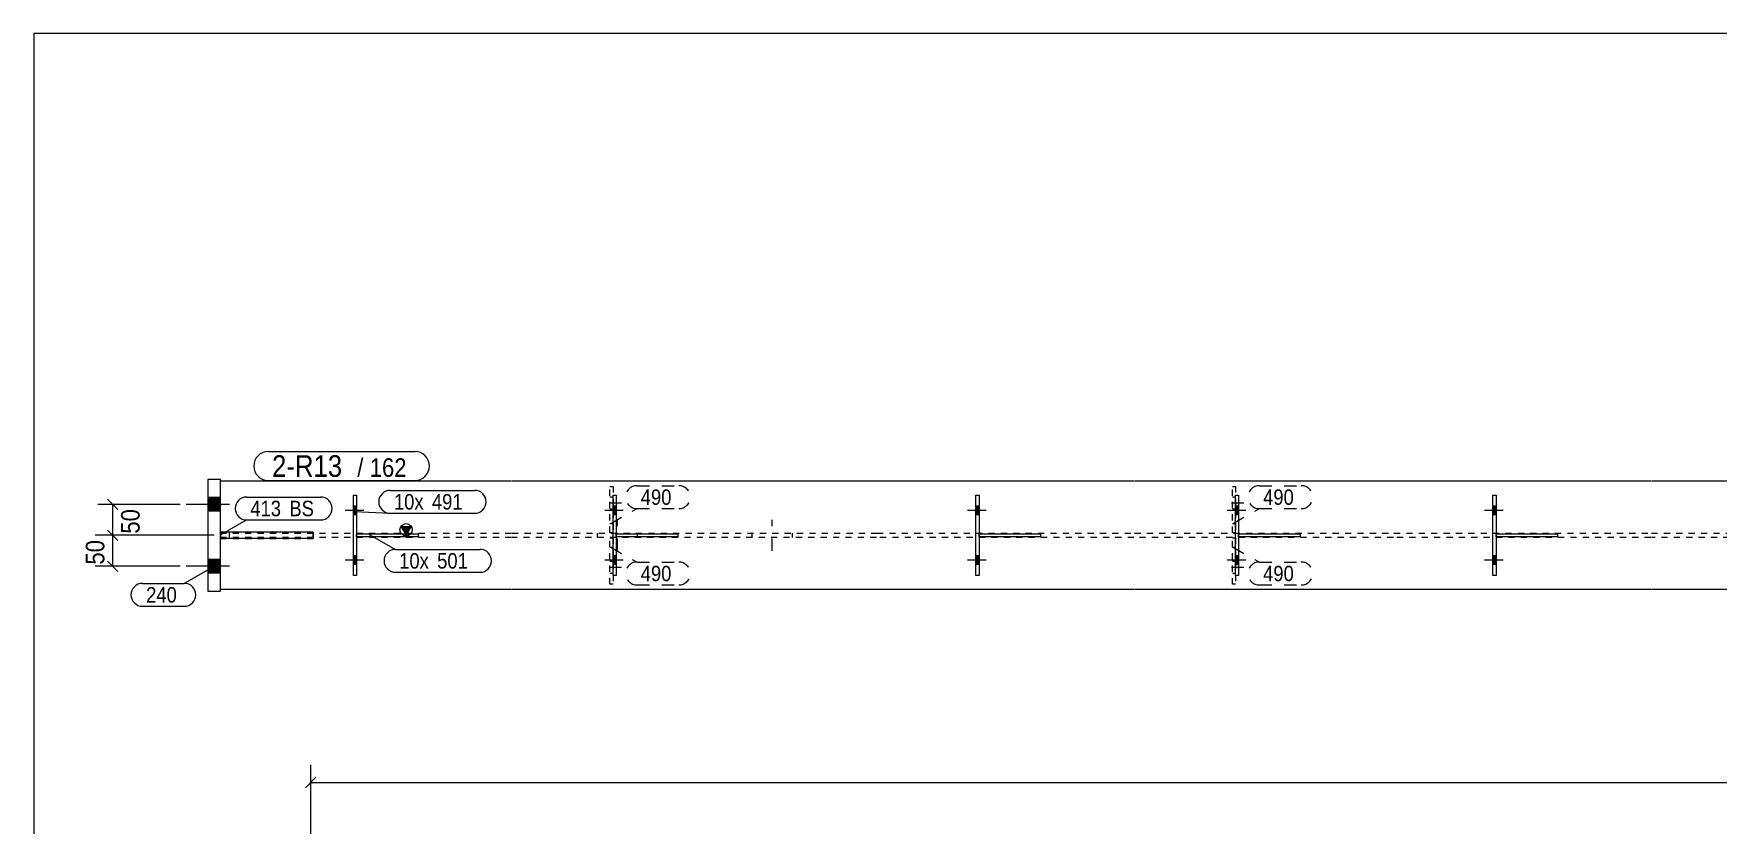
# Model space of a CAD drawing. Header units: millimetres. Extents: x 2 to 825, y 1 to 579.
# Drawn here: x 5 to 277, y 451.1 to 579 of the extents above; entities that cross this region are included whole.
import ezdxf

# ---------------------------------------------------------------- set-up
doc = ezdxf.new("R2010")
doc.units = ezdxf.units.MM
for name, pattern in [('XKITLINE00', [0]), ('XKITLINE01', [4, 1, -1, 1, -1]), ('XKITLINE02', [4, 2, -2])]:
    doc.linetypes.add(name, pattern=pattern)
for name, color, linetype, lineweight in [('Bolt', 3, 'Continuous', 0), ('Dimensions', 7, 'Continuous', 0), ('DrawingSheet', 5, 'Continuous', 0), ('Part', 2, 'Continuous', 0), ('PartMark', 7, 'Continuous', 0)]:
    doc.layers.add(name, color=color, linetype=linetype, lineweight=lineweight)
doc.styles.add('ARIAL', font='ARIAL.TTF')

# ---------------------------------------------------------------- blocks, each defined once
blk = doc.blocks.new('*A69')
at = {"layer": 'Bolt', "color": 3, "linetype": 'XKITLINE02', "lineweight": 0}
for p, q in [((96.02, 497.58), (96.02, 498.28)), ((99.27, 495.43), (99.27, 500.43)), ((102.52, 497.58), (102.52, 498.28)), ((121.02, 497.58), (121.02, 498.28)), ((124.27, 495.43), (124.27, 500.43)), ((127.52, 497.58), (127.52, 498.28))]:
    blk.add_line(p, q, dxfattribs=at)
blk = doc.blocks.new('*A79')
at = {"layer": 'Part'}
blk.add_hatch(color=2, dxfattribs=at).paths.add_polyline_path([(64.34, 499.33), (65.94, 499.33), (65.14, 497.93)], flags=17)
at = {"layer": 'Part', "color": 2, "linetype": 'XKITLINE00', "lineweight": 0}
for p, q in [((82.15, 506.68), (35.14, 506.68)), ((141.07, 506.68), (82.25, 506.68)), ((182.65, 506.68), (141.17, 506.68)), ((224.55, 506.68), (182.75, 506.68)), ((266.13, 506.68), (224.65, 506.68)), ((324.83, 506.68), (266.23, 506.68)), ((65.14, 497.93), (64.34, 499.33)), ((64.34, 499.33), (65.94, 499.33)), ((65.94, 499.33), (65.14, 497.93)), ((82.15, 489.18), (35.14, 489.18)), ((141.07, 489.18), (82.25, 489.18)), ((182.65, 489.18), (141.17, 489.18)), ((224.55, 489.18), (182.75, 489.18)), ((266.13, 489.18), (224.65, 489.18)), ((324.83, 489.18), (266.23, 489.18))]:
    blk.add_line(p, q, dxfattribs=at)
at = {"layer": 'Part', "color": 7, "linetype": 'XKITLINE01', "lineweight": 0}
for p, q in [((35.14, 489.18), (35.14, 506.68)), ((35.14, 498.28), (82.15, 498.28)), ((82.25, 498.28), (141.07, 498.28)), ((141.17, 498.28), (182.65, 498.28)), ((182.75, 498.28), (224.55, 498.28)), ((224.65, 498.28), (266.13, 498.28)), ((266.23, 498.28), (324.83, 498.28)), ((82.15, 497.58), (35.14, 497.58)), ((141.07, 497.58), (82.25, 497.58)), ((182.65, 497.58), (141.17, 497.58)), ((224.55, 497.58), (182.75, 497.58)), ((266.13, 497.58), (224.65, 497.58)), ((324.83, 497.58), (266.23, 497.58))]:
    blk.add_line(p, q, dxfattribs=at)
at = {"layer": 'Part', "color": 2, "linetype": 'XKITLINE00', "lineweight": 0}
blk.add_circle((65.14, 498.83), 1, dxfattribs=at)
blk = doc.blocks.new('*A80')
at = {"layer": 'Part', "color": 2, "linetype": 'XKITLINE00', "lineweight": 0}
for p, q in [((50.14, 498.43), (35.14, 498.43)), ((35.14, 497.43), (35.14, 498.43)), ((50.14, 498.43), (50.14, 497.43)), ((50.14, 497.43), (35.14, 497.43))]:
    blk.add_line(p, q, dxfattribs=at)
at = {"layer": 'Part', "color": 7, "linetype": 'XKITLINE01', "lineweight": 0}
blk.add_line((36.64, 497.43), (36.64, 498.43), dxfattribs=at)
blk = doc.blocks.new('*A81')
at = {"layer": 'Part', "color": 7, "linetype": 'XKITLINE01', "lineweight": 0}
for p, q in [((50.14, 498.43), (35.14, 498.43)), ((35.14, 498.43), (35.14, 497.43)), ((36.64, 497.43), (36.64, 498.43)), ((50.14, 497.43), (50.14, 498.43)), ((35.14, 497.43), (50.14, 497.43))]:
    blk.add_line(p, q, dxfattribs=at)
blk = doc.blocks.new('*A82')
at = {"layer": 'Part', "color": 2, "linetype": 'XKITLINE00', "lineweight": 0}
for p, q in [((35.14, 506.93), (33.14, 506.93)), ((33.14, 506.93), (33.14, 488.93)), ((35.14, 488.93), (35.14, 506.93)), ((33.14, 488.93), (35.14, 488.93))]:
    blk.add_line(p, q, dxfattribs=at)
blk = doc.blocks.new('*A85')
at = {"layer": 'Part', "color": 2, "linetype": 'XKITLINE00', "lineweight": 0}
for p, q in [((57.15, 498.18), (67.15, 498.18)), ((67.15, 497.68), (67.15, 498.18)), ((67.15, 497.68), (57.15, 497.68))]:
    blk.add_line(p, q, dxfattribs=at)
at = {"layer": 'Part', "color": 7, "linetype": 'XKITLINE01', "lineweight": 0}
blk.add_line((57.15, 497.68), (57.15, 498.18), dxfattribs=at)
blk.add_line((57.15, 497.68), (57.15, 498.18), dxfattribs=at)
blk = doc.blocks.new('*A86')
at = {"layer": 'Part', "color": 2, "linetype": 'XKITLINE00', "lineweight": 0}
for p, q in [((56.65, 491.43), (56.65, 504.43)), ((56.65, 504.43), (57.15, 504.43)), ((57.15, 504.43), (57.15, 491.43)), ((57.15, 491.43), (56.65, 491.43))]:
    blk.add_line(p, q, dxfattribs=at)
blk = doc.blocks.new('*A87')
at = {"layer": 'Part', "color": 7, "linetype": 'XKITLINE01', "lineweight": 0}
for p, q in [((98.05, 498.33), (98.05, 505.83)), ((98.05, 505.83), (98.55, 505.83)), ((98.55, 505.83), (98.55, 498.33)), ((98.05, 499.83), (98.55, 499.83)), ((98.55, 498.33), (98.05, 498.33))]:
    blk.add_line(p, q, dxfattribs=at)
blk = doc.blocks.new('*A88')
at = {"layer": 'Part', "color": 7, "linetype": 'XKITLINE01', "lineweight": 0}
for p, q in [((98.05, 490.03), (98.05, 497.53)), ((98.05, 497.53), (98.55, 497.53)), ((98.05, 496.03), (98.55, 496.03)), ((98.55, 497.53), (98.55, 490.03)), ((98.55, 490.03), (98.05, 490.03))]:
    blk.add_line(p, q, dxfattribs=at)
blk = doc.blocks.new('*A89')
at = {"layer": 'Part', "color": 2, "linetype": 'XKITLINE00', "lineweight": 0}
for p, q in [((99.05, 498.18), (109.05, 498.18)), ((109.05, 497.68), (109.05, 498.18)), ((109.05, 497.68), (99.05, 497.68))]:
    blk.add_line(p, q, dxfattribs=at)
at = {"layer": 'Part', "color": 7, "linetype": 'XKITLINE01', "lineweight": 0}
blk.add_line((99.05, 497.68), (99.05, 498.18), dxfattribs=at)
blk.add_line((99.05, 497.68), (99.05, 498.18), dxfattribs=at)
blk = doc.blocks.new('*A90')
at = {"layer": 'Part', "color": 2, "linetype": 'XKITLINE00', "lineweight": 0}
for p, q in [((98.55, 491.43), (98.55, 504.43)), ((98.55, 504.43), (99.05, 504.43)), ((99.05, 504.43), (99.05, 491.43)), ((99.05, 491.43), (98.55, 491.43))]:
    blk.add_line(p, q, dxfattribs=at)
blk = doc.blocks.new('*A91')
at = {"layer": 'Part', "color": 2, "linetype": 'XKITLINE00', "lineweight": 0}
for p, q in [((157.65, 498.18), (167.65, 498.18)), ((167.65, 497.68), (167.65, 498.18)), ((167.65, 497.68), (157.65, 497.68))]:
    blk.add_line(p, q, dxfattribs=at)
at = {"layer": 'Part', "color": 7, "linetype": 'XKITLINE01', "lineweight": 0}
blk.add_line((157.65, 497.68), (157.65, 498.18), dxfattribs=at)
blk.add_line((157.65, 497.68), (157.65, 498.18), dxfattribs=at)
blk = doc.blocks.new('*A92')
at = {"layer": 'Part', "color": 2, "linetype": 'XKITLINE00', "lineweight": 0}
for p, q in [((157.15, 491.43), (157.15, 504.43)), ((157.15, 504.43), (157.65, 504.43)), ((157.65, 504.43), (157.65, 491.43)), ((157.65, 491.43), (157.15, 491.43))]:
    blk.add_line(p, q, dxfattribs=at)
blk = doc.blocks.new('*A93')
at = {"layer": 'Part', "color": 7, "linetype": 'XKITLINE01', "lineweight": 0}
for p, q in [((198.55, 498.33), (198.55, 505.83)), ((198.55, 505.83), (199.05, 505.83)), ((199.05, 505.83), (199.05, 498.33)), ((198.55, 499.83), (199.05, 499.83)), ((199.05, 498.33), (198.55, 498.33))]:
    blk.add_line(p, q, dxfattribs=at)
blk = doc.blocks.new('*A94')
at = {"layer": 'Part', "color": 7, "linetype": 'XKITLINE01', "lineweight": 0}
for p, q in [((198.55, 490.03), (198.55, 497.53)), ((198.55, 497.53), (199.05, 497.53)), ((198.55, 496.03), (199.05, 496.03)), ((199.05, 497.53), (199.05, 490.03)), ((199.05, 490.03), (198.55, 490.03))]:
    blk.add_line(p, q, dxfattribs=at)
blk = doc.blocks.new('*A95')
at = {"layer": 'Part', "color": 2, "linetype": 'XKITLINE00', "lineweight": 0}
for p, q in [((199.55, 498.18), (209.55, 498.18)), ((209.55, 497.68), (209.55, 498.18)), ((209.55, 497.68), (199.55, 497.68))]:
    blk.add_line(p, q, dxfattribs=at)
at = {"layer": 'Part', "color": 7, "linetype": 'XKITLINE01', "lineweight": 0}
blk.add_line((199.55, 497.68), (199.55, 498.18), dxfattribs=at)
blk.add_line((199.55, 497.68), (199.55, 498.18), dxfattribs=at)
blk = doc.blocks.new('*A96')
at = {"layer": 'Part', "color": 2, "linetype": 'XKITLINE00', "lineweight": 0}
for p, q in [((199.05, 491.43), (199.05, 504.43)), ((199.05, 504.43), (199.55, 504.43)), ((199.55, 504.43), (199.55, 491.43)), ((199.55, 491.43), (199.05, 491.43))]:
    blk.add_line(p, q, dxfattribs=at)
blk = doc.blocks.new('*A97')
at = {"layer": 'Part', "color": 2, "linetype": 'XKITLINE00', "lineweight": 0}
for p, q in [((241.13, 498.18), (251.13, 498.18)), ((251.13, 497.68), (251.13, 498.18)), ((251.13, 497.68), (241.13, 497.68))]:
    blk.add_line(p, q, dxfattribs=at)
at = {"layer": 'Part', "color": 7, "linetype": 'XKITLINE01', "lineweight": 0}
blk.add_line((241.13, 497.68), (241.13, 498.18), dxfattribs=at)
blk.add_line((241.13, 497.68), (241.13, 498.18), dxfattribs=at)
blk = doc.blocks.new('*A98')
at = {"layer": 'Part', "color": 2, "linetype": 'XKITLINE00', "lineweight": 0}
for p, q in [((240.63, 491.43), (240.63, 504.43)), ((240.63, 504.43), (241.13, 504.43)), ((241.13, 504.43), (241.13, 491.43)), ((241.13, 491.43), (240.63, 491.43))]:
    blk.add_line(p, q, dxfattribs=at)
blk = doc.blocks.new('*A118')
at = {"layer": 'Bolt'}
for points in [[(35.14, 501.83), (33.14, 501.83), (33.14, 504.03), (35.14, 504.03)], [(35.14, 501.83), (33.14, 501.83), (33.14, 504.03), (35.14, 504.03)], [(35.14, 501.83), (33.14, 501.83), (33.14, 504.03), (35.14, 504.03)], [(35.14, 501.83), (33.14, 501.83), (33.14, 504.03), (35.14, 504.03)], [(35.14, 501.83), (33.14, 501.83), (33.14, 504.03), (35.14, 504.03)], [(35.14, 491.83), (33.14, 491.83), (33.14, 494.03), (35.14, 494.03)], [(35.14, 491.83), (33.14, 491.83), (33.14, 494.03), (35.14, 494.03)], [(35.14, 491.83), (33.14, 491.83), (33.14, 494.03), (35.14, 494.03)], [(35.14, 491.83), (33.14, 491.83), (33.14, 494.03), (35.14, 494.03)], [(35.14, 491.83), (33.14, 491.83), (33.14, 494.03), (35.14, 494.03)]]:
    blk.add_hatch(color=3, dxfattribs=at).paths.add_polyline_path(points, flags=17)
at = {"layer": 'Bolt', "color": 3, "linetype": 'XKITLINE00', "lineweight": 0}
for p, q in [((35.14, 504.03), (33.14, 504.03)), ((35.14, 504.03), (33.14, 504.03)), ((35.14, 504.03), (33.14, 504.03)), ((35.14, 504.03), (33.14, 504.03)), ((35.14, 504.03), (33.14, 504.03)), ((36.64, 502.93), (29.64, 502.93)), ((36.64, 502.93), (29.64, 502.93)), ((36.64, 502.93), (29.64, 502.93)), ((36.64, 502.93), (29.64, 502.93)), ((36.64, 502.93), (29.64, 502.93)), ((35.14, 501.83), (33.14, 501.83)), ((35.14, 501.83), (33.14, 501.83)), ((35.14, 501.83), (33.14, 501.83)), ((35.14, 501.83), (33.14, 501.83)), ((35.14, 501.83), (33.14, 501.83)), ((36.64, 492.93), (29.64, 492.93)), ((36.64, 492.93), (29.64, 492.93)), ((36.64, 492.93), (29.64, 492.93)), ((36.64, 492.93), (29.64, 492.93)), ((36.64, 492.93), (29.64, 492.93)), ((35.14, 494.03), (33.14, 494.03)), ((35.14, 494.03), (33.14, 494.03)), ((35.14, 494.03), (33.14, 494.03)), ((35.14, 494.03), (33.14, 494.03)), ((35.14, 494.03), (33.14, 494.03)), ((35.14, 491.83), (33.14, 491.83)), ((35.14, 491.83), (33.14, 491.83)), ((35.14, 491.83), (33.14, 491.83)), ((35.14, 491.83), (33.14, 491.83)), ((35.14, 491.83), (33.14, 491.83))]:
    blk.add_line(p, q, dxfattribs=at)
blk = doc.blocks.new('*A119')
at = {"layer": 'Bolt'}
for points in [[(56.65, 502.63), (57.15, 502.63), (57.15, 501.23), (56.65, 501.23)], [(56.65, 502.63), (57.15, 502.63), (57.15, 501.23), (56.65, 501.23)], [(56.65, 494.63), (57.15, 494.63), (57.15, 493.23), (56.65, 493.23)], [(56.65, 494.63), (57.15, 494.63), (57.15, 493.23), (56.65, 493.23)]]:
    blk.add_hatch(color=3, dxfattribs=at).paths.add_polyline_path(points, flags=17)
at = {"layer": 'Bolt', "color": 3, "linetype": 'XKITLINE00', "lineweight": 0}
for p, q in [((58.31, 501.93), (55.31, 501.93)), ((58.31, 501.93), (55.31, 501.93)), ((57.15, 502.63), (56.65, 502.63)), ((57.15, 502.63), (56.65, 502.63)), ((57.15, 501.23), (56.65, 501.23)), ((57.15, 501.23), (56.65, 501.23)), ((58.31, 493.93), (55.31, 493.93)), ((58.31, 493.93), (55.31, 493.93)), ((57.15, 494.63), (56.65, 494.63)), ((57.15, 494.63), (56.65, 494.63)), ((57.15, 493.23), (56.65, 493.23)), ((57.15, 493.23), (56.65, 493.23))]:
    blk.add_line(p, q, dxfattribs=at)
blk = doc.blocks.new('*A120')
at = {"layer": 'Bolt', "color": 3, "linetype": 'XKITLINE02', "lineweight": 0}
for p, q in [((98.55, 504.11), (98.05, 504.11)), ((99.9, 503.13), (96.9, 503.13)), ((98.55, 502.15), (98.05, 502.15))]:
    blk.add_line(p, q, dxfattribs=at)
blk = doc.blocks.new('*A121')
at = {"layer": 'Bolt', "color": 3, "linetype": 'XKITLINE02', "lineweight": 0}
for p, q in [((99.9, 492.73), (96.9, 492.73)), ((98.55, 493.71), (98.05, 493.71)), ((98.55, 491.75), (98.05, 491.75))]:
    blk.add_line(p, q, dxfattribs=at)
blk = doc.blocks.new('*A122')
at = {"layer": 'Bolt'}
for points in [[(98.55, 502.63), (99.05, 502.63), (99.05, 501.23), (98.55, 501.23)], [(98.55, 502.63), (99.05, 502.63), (99.05, 501.23), (98.55, 501.23)], [(98.55, 494.63), (99.05, 494.63), (99.05, 493.23), (98.55, 493.23)], [(98.55, 494.63), (99.05, 494.63), (99.05, 493.23), (98.55, 493.23)]]:
    blk.add_hatch(color=3, dxfattribs=at).paths.add_polyline_path(points, flags=17)
at = {"layer": 'Bolt', "color": 3, "linetype": 'XKITLINE00', "lineweight": 0}
for p, q in [((100.21, 501.93), (97.21, 501.93)), ((100.21, 501.93), (97.21, 501.93)), ((99.05, 502.63), (98.55, 502.63)), ((99.05, 502.63), (98.55, 502.63)), ((99.05, 501.23), (98.55, 501.23)), ((99.05, 501.23), (98.55, 501.23)), ((100.21, 493.93), (97.21, 493.93)), ((100.21, 493.93), (97.21, 493.93)), ((99.05, 494.63), (98.55, 494.63)), ((99.05, 494.63), (98.55, 494.63)), ((99.05, 493.23), (98.55, 493.23)), ((99.05, 493.23), (98.55, 493.23))]:
    blk.add_line(p, q, dxfattribs=at)
blk = doc.blocks.new('*A123')
at = {"layer": 'Bolt'}
for points in [[(157.15, 502.63), (157.65, 502.63), (157.65, 501.23), (157.15, 501.23)], [(157.15, 502.63), (157.65, 502.63), (157.65, 501.23), (157.15, 501.23)], [(157.15, 494.63), (157.65, 494.63), (157.65, 493.23), (157.15, 493.23)], [(157.15, 494.63), (157.65, 494.63), (157.65, 493.23), (157.15, 493.23)]]:
    blk.add_hatch(color=3, dxfattribs=at).paths.add_polyline_path(points, flags=17)
at = {"layer": 'Bolt', "color": 3, "linetype": 'XKITLINE00', "lineweight": 0}
for p, q in [((158.81, 501.93), (155.81, 501.93)), ((158.81, 501.93), (155.81, 501.93)), ((157.65, 502.63), (157.15, 502.63)), ((157.65, 502.63), (157.15, 502.63)), ((157.65, 501.23), (157.15, 501.23)), ((157.65, 501.23), (157.15, 501.23)), ((158.81, 493.93), (155.81, 493.93)), ((158.81, 493.93), (155.81, 493.93)), ((157.65, 494.63), (157.15, 494.63)), ((157.65, 494.63), (157.15, 494.63)), ((157.65, 493.23), (157.15, 493.23)), ((157.65, 493.23), (157.15, 493.23))]:
    blk.add_line(p, q, dxfattribs=at)
blk = doc.blocks.new('*A124')
at = {"layer": 'Bolt', "color": 3, "linetype": 'XKITLINE02', "lineweight": 0}
for p, q in [((199.05, 504.11), (198.55, 504.11)), ((200.4, 503.13), (197.4, 503.13)), ((199.05, 502.15), (198.55, 502.15))]:
    blk.add_line(p, q, dxfattribs=at)
blk = doc.blocks.new('*A125')
at = {"layer": 'Bolt', "color": 3, "linetype": 'XKITLINE02', "lineweight": 0}
for p, q in [((200.4, 492.73), (197.4, 492.73)), ((199.05, 493.71), (198.55, 493.71)), ((199.05, 491.75), (198.55, 491.75))]:
    blk.add_line(p, q, dxfattribs=at)
blk = doc.blocks.new('*A126')
at = {"layer": 'Bolt'}
for points in [[(199.05, 502.63), (199.55, 502.63), (199.55, 501.23), (199.05, 501.23)], [(199.05, 502.63), (199.55, 502.63), (199.55, 501.23), (199.05, 501.23)], [(199.05, 494.63), (199.55, 494.63), (199.55, 493.23), (199.05, 493.23)], [(199.05, 494.63), (199.55, 494.63), (199.55, 493.23), (199.05, 493.23)]]:
    blk.add_hatch(color=3, dxfattribs=at).paths.add_polyline_path(points, flags=17)
at = {"layer": 'Bolt', "color": 3, "linetype": 'XKITLINE00', "lineweight": 0}
for p, q in [((200.71, 501.93), (197.71, 501.93)), ((200.71, 501.93), (197.71, 501.93)), ((199.55, 502.63), (199.05, 502.63)), ((199.55, 502.63), (199.05, 502.63)), ((199.55, 501.23), (199.05, 501.23)), ((199.55, 501.23), (199.05, 501.23)), ((200.71, 493.93), (197.71, 493.93)), ((200.71, 493.93), (197.71, 493.93)), ((199.55, 494.63), (199.05, 494.63)), ((199.55, 494.63), (199.05, 494.63)), ((199.55, 493.23), (199.05, 493.23)), ((199.55, 493.23), (199.05, 493.23))]:
    blk.add_line(p, q, dxfattribs=at)
blk = doc.blocks.new('*A127')
at = {"layer": 'Bolt'}
for points in [[(240.63, 502.63), (241.13, 502.63), (241.13, 501.23), (240.63, 501.23)], [(240.63, 502.63), (241.13, 502.63), (241.13, 501.23), (240.63, 501.23)], [(240.63, 494.63), (241.13, 494.63), (241.13, 493.23), (240.63, 493.23)], [(240.63, 494.63), (241.13, 494.63), (241.13, 493.23), (240.63, 493.23)]]:
    blk.add_hatch(color=3, dxfattribs=at).paths.add_polyline_path(points, flags=17)
at = {"layer": 'Bolt', "color": 3, "linetype": 'XKITLINE00', "lineweight": 0}
for p, q in [((242.29, 501.93), (239.29, 501.93)), ((242.29, 501.93), (239.29, 501.93)), ((241.13, 502.63), (240.63, 502.63)), ((241.13, 502.63), (240.63, 502.63)), ((241.13, 501.23), (240.63, 501.23)), ((241.13, 501.23), (240.63, 501.23)), ((242.29, 493.93), (239.29, 493.93)), ((242.29, 493.93), (239.29, 493.93)), ((241.13, 494.63), (240.63, 494.63)), ((241.13, 494.63), (240.63, 494.63)), ((241.13, 493.23), (240.63, 493.23)), ((241.13, 493.23), (240.63, 493.23))]:
    blk.add_line(p, q, dxfattribs=at)
blk = doc.blocks.new('*A170')
at = {"layer": 'DrawingSheet', "color": 5, "linetype": 'XKITLINE00', "lineweight": 0}
for p, q in [((825, 579), (5, 579)), ((5, 579), (5, 5))]:
    blk.add_line(p, q, dxfattribs=at)
blk = doc.blocks.new('*A186')
at = {"layer": 'Dimensions', "color": 7, "linetype": 'XKITLINE00', "lineweight": 0}
for p, q in [((49.74, 300.48), (49.74, 460.83)), ((50.58, 458.83), (48.89, 457.13)), ((49.74, 457.98), (646.3, 457.98))]:
    blk.add_line(p, q, dxfattribs=at)
at = {"layer": 'Dimensions', "color": 3}
blk.add_point((49.74, 457.98), dxfattribs=at)
blk = doc.blocks.new('*A262')
at = {"layer": 'Dimensions', "color": 7, "linetype": 'XKITLINE00', "lineweight": 0}
for p, q in [((34.14, 497.93), (14.91, 497.93)), ((16.91, 498.78), (18.61, 497.08)), ((17.76, 492.93), (17.76, 497.93)), ((28.64, 492.93), (14.91, 492.93)), ((16.91, 493.78), (18.61, 492.08))]:
    blk.add_line(p, q, dxfattribs=at)
at = {"layer": 'Dimensions', "color": 3}
for p in [(17.76, 497.93), (17.76, 492.93)]:
    blk.add_point(p, dxfattribs=at)
at = {"layer": 'Dimensions', "color": 3, "style": 'ARIAL', "width": 0.85}
blk.add_text('50', height=3, rotation=90.0002, dxfattribs=at).set_placement((16.41, 493.2))
blk = doc.blocks.new('*A263')
at = {"layer": 'Dimensions', "color": 7, "linetype": 'XKITLINE00', "lineweight": 0}
for p, q in [((16.91, 503.78), (18.61, 502.08)), ((28.64, 502.93), (15.36, 502.93)), ((17.76, 497.93), (17.76, 502.93)), ((34.14, 497.93), (15.36, 497.93)), ((16.91, 498.78), (18.61, 497.08))]:
    blk.add_line(p, q, dxfattribs=at)
at = {"layer": 'Dimensions', "color": 3}
for p in [(17.76, 502.93), (17.76, 497.93)]:
    blk.add_point(p, dxfattribs=at)
at = {"layer": 'Dimensions', "color": 3, "style": 'ARIAL', "width": 0.85}
blk.add_text('50', height=3, rotation=90.0002, dxfattribs=at).set_placement((22.11, 498.2))
blk = doc.blocks.new('*A266')
at = {"layer": 'PartMark', "color": 7, "linetype": 'XKITLINE02', "lineweight": 0}
for p, q in [((198.67, 496), (202.92, 493.61)), ((202.92, 493.61), (209.68, 493.61)), ((202.92, 489.91), (209.68, 489.91))]:
    blk.add_line(p, q, dxfattribs=at)
for centre, start, end in [((202.92, 491.76), 90, 270), ((209.68, 491.76), 270, 90)]:
    blk.add_arc(centre, 1.85, start, end, dxfattribs=at)
at = {"layer": 'PartMark', "color": 3, "style": 'ARIAL', "width": 0.85}
blk.add_text('490', height=2.5, dxfattribs=at).set_placement((203.52, 490.51))
blk = doc.blocks.new('*A267')
at = {"layer": 'PartMark', "color": 7, "linetype": 'XKITLINE02', "lineweight": 0}
for p, q in [((202.92, 505.95), (209.68, 505.95)), ((198.67, 499.86), (202.92, 502.25)), ((202.92, 502.25), (209.68, 502.25))]:
    blk.add_line(p, q, dxfattribs=at)
for centre, start, end in [((202.92, 504.1), 90, 270), ((209.68, 504.1), 270, 90)]:
    blk.add_arc(centre, 1.85, start, end, dxfattribs=at)
at = {"layer": 'PartMark', "color": 3, "style": 'ARIAL', "width": 0.85}
blk.add_text('490', height=2.5, dxfattribs=at).set_placement((203.52, 502.85))
blk = doc.blocks.new('*A268')
at = {"layer": 'PartMark', "color": 7, "linetype": 'XKITLINE02', "lineweight": 0}
for p, q in [((98.18, 496), (102.42, 493.61)), ((102.42, 493.61), (109.18, 493.61)), ((102.42, 489.91), (109.18, 489.91))]:
    blk.add_line(p, q, dxfattribs=at)
for centre, start, end in [((102.42, 491.76), 90, 270), ((109.18, 491.76), 270, 90)]:
    blk.add_arc(centre, 1.85, start, end, dxfattribs=at)
at = {"layer": 'PartMark', "color": 3, "style": 'ARIAL', "width": 0.85}
blk.add_text('490', height=2.5, dxfattribs=at).set_placement((103.02, 490.51))
blk = doc.blocks.new('*A269')
at = {"layer": 'PartMark', "color": 7, "linetype": 'XKITLINE02', "lineweight": 0}
for p, q in [((102.42, 505.95), (109.18, 505.95)), ((98.18, 499.86), (102.42, 502.25)), ((102.42, 502.25), (109.18, 502.25))]:
    blk.add_line(p, q, dxfattribs=at)
for centre, start, end in [((102.42, 504.1), 90, 270), ((109.18, 504.1), 270, 90)]:
    blk.add_arc(centre, 1.85, start, end, dxfattribs=at)
at = {"layer": 'PartMark', "color": 3, "style": 'ARIAL', "width": 0.85}
blk.add_text('490', height=2.5, dxfattribs=at).set_placement((103.02, 502.85))
blk = doc.blocks.new('*A270')
at = {"layer": 'PartMark', "color": 7, "linetype": 'XKITLINE00', "lineweight": 0}
for p, q in [((33.57, 492.56), (29.32, 490.17)), ((22.56, 490.17), (29.32, 490.17)), ((22.56, 486.47), (29.32, 486.47))]:
    blk.add_line(p, q, dxfattribs=at)
for centre, start, end in [((22.56, 488.32), 90, 270), ((29.32, 488.32), 270, 90)]:
    blk.add_arc(centre, 1.85, start, end, dxfattribs=at)
at = {"layer": 'PartMark', "color": 3, "style": 'ARIAL', "width": 0.85}
blk.add_text('240', height=2.5, dxfattribs=at).set_placement((23.16, 487.07))
blk = doc.blocks.new('*A271')
at = {"layer": 'PartMark', "color": 7, "linetype": 'XKITLINE00', "lineweight": 0}
for p, q in [((42.89, 511.48), (66.54, 511.48)), ((42.89, 506.78), (66.54, 506.78))]:
    blk.add_line(p, q, dxfattribs=at)
for centre, start, end in [((42.89, 509.13), 90, 270), ((66.54, 509.13), 270, 90)]:
    blk.add_arc(centre, 2.35, start, end, dxfattribs=at)
at = {"layer": 'PartMark', "color": 1, "style": 'ARIAL', "width": 0.85}
blk.add_text('2-R13', height=3.5, dxfattribs=at).set_placement((43.49, 507.38))
at = {"layer": 'PartMark', "color": 3, "style": 'ARIAL', "width": 0.85}
for s, p in [('/', (57.25, 507.38)), ('162', (59.26, 507.38))]:
    blk.add_text(s, height=3, dxfattribs=at).set_placement(p)
blk = doc.blocks.new('*A272')
at = {"layer": 'PartMark', "color": 7, "linetype": 'XKITLINE00', "lineweight": 0}
for p, q in [((59.18, 498.05), (63.42, 495.66)), ((63.42, 495.66), (77.06, 495.66)), ((63.42, 491.96), (77.06, 491.96))]:
    blk.add_line(p, q, dxfattribs=at)
for centre, start, end in [((63.42, 493.81), 90, 270), ((77.06, 493.81), 270, 90)]:
    blk.add_arc(centre, 1.85, start, end, dxfattribs=at)
at = {"layer": 'PartMark', "color": 3, "style": 'ARIAL', "width": 0.85}
for s, p in [('10x', (64.02, 492.56)), ('501', (70.15, 492.56))]:
    blk.add_text(s, height=2.5, dxfattribs=at).set_placement(p)
blk = doc.blocks.new('*A273')
at = {"layer": 'PartMark', "color": 7, "linetype": 'XKITLINE00', "lineweight": 0}
for p, q in [((62.57, 505.2), (76.21, 505.2)), ((56.78, 501.8), (62.57, 501.5)), ((62.57, 501.5), (76.21, 501.5))]:
    blk.add_line(p, q, dxfattribs=at)
for centre, start, end in [((62.57, 503.35), 90, 270), ((76.21, 503.35), 270, 90)]:
    blk.add_arc(centre, 1.85, start, end, dxfattribs=at)
at = {"layer": 'PartMark', "color": 3, "style": 'ARIAL', "width": 0.85}
for s, p in [('10x', (63.17, 502.1)), ('491', (69.3, 502.1))]:
    blk.add_text(s, height=2.5, dxfattribs=at).set_placement(p)
blk = doc.blocks.new('*A274')
at = {"layer": 'PartMark', "color": 7, "linetype": 'XKITLINE00', "lineweight": 0}
for p, q in [((39.38, 504.12), (51.34, 504.12)), ((35.14, 498.03), (39.38, 500.42)), ((39.38, 500.42), (51.34, 500.42))]:
    blk.add_line(p, q, dxfattribs=at)
for centre, start, end in [((39.38, 502.27), 90, 270), ((51.34, 502.27), 270, 90)]:
    blk.add_arc(centre, 1.85, start, end, dxfattribs=at)
at = {"layer": 'PartMark', "color": 3, "style": 'ARIAL', "width": 0.85}
for s, p in [('413', (39.98, 501.02)), ('BS', (46.29, 501.02))]:
    blk.add_text(s, height=2.5, dxfattribs=at).set_placement(p)

msp = doc.modelspace()

# ---------------------------------------------------------------- block references
at = {"lineweight": 0}
for name in ['*A170', '*A271', '*A82', '*A263', '*A118', '*A274', '*A86', '*A273', '*A120', '*A87', '*A269', '*A90', '*A92', '*A124', '*A93', '*A267', '*A96', '*A98', '*A119', '*A122', '*A123', '*A126', '*A127', '*A262', '*A80', '*A81', '*A85', '*A272', '*A69', '*A89', '*A91', '*A95', '*A97', '*A88', '*A268', '*A94', '*A266', '*A270', '*A121', '*A125', '*A186']:
    msp.add_blockref(name, (0, 0), dxfattribs=at)
at = {"layer": 'Part', "lineweight": 0}
msp.add_blockref('*A79', (0, 0), dxfattribs=at)

doc.saveas('drawing.dxf')
